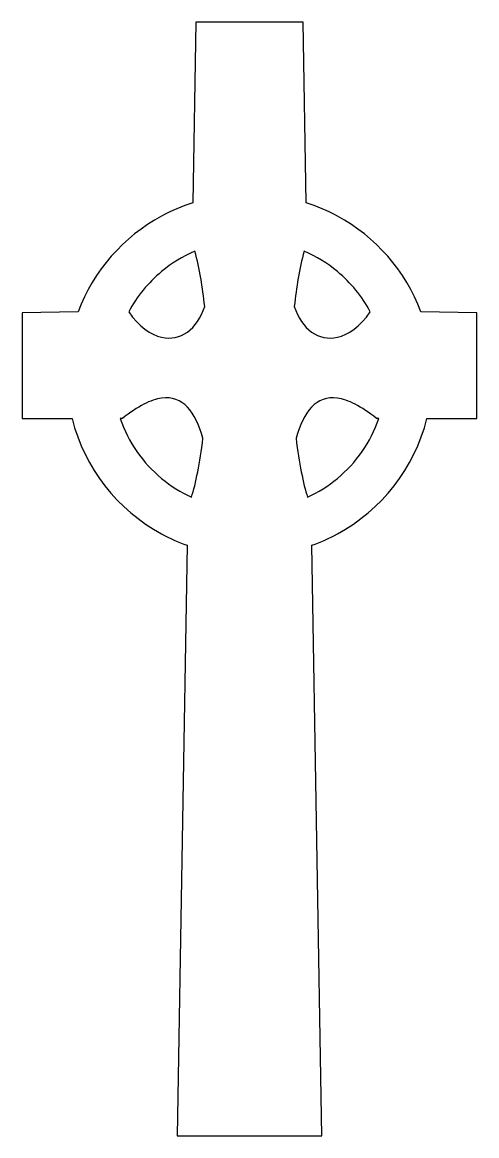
# Model space of a CAD drawing. Header units: centimetres. Extents: x -4 to 4, y -9.7 to 9.7.
import ezdxf

# ---------------------------------------------------------------- set-up
doc = ezdxf.new("R2010")
doc.units = ezdxf.units.CM
doc.header["$MEASUREMENT"] = 0
doc.layers.add('Camada 1', color=7, linetype='Continuous')

msp = doc.modelspace()

# ---------------------------------------------------------------- linework, layer by layer
at = {"layer": 'Camada 1'}
for points, knots in [([(-0.09309, -9.74865), (-0.09309, -9.74865), (-1.26858, -9.74865), (-1.26858, -9.74865), (-1.26858, -9.74865), (-1.26858, -9.74865), (-1.09324, 0.59177), (-1.09324, 0.59177), (-1.09324, 0.59177), (-1.24786, 0.64649), (-1.39701, 0.71303), (-1.53941, 0.79008), (-1.53941, 0.79008), (-2.31136, 1.20759), (-2.88982, 1.93681), (-3.10614, 2.80898), (-3.10614, 2.80898), (-3.10614, 2.80898), (-3.97839, 2.80898), (-3.97839, 2.80898), (-3.97839, 2.80898), (-3.97839, 2.80898), (-3.97839, 4.65953), (-3.97839, 4.65953), (-3.97839, 4.65953), (-3.97839, 4.65953), (-3.00033, 4.67768), (-3.00033, 4.67768), (-3.00033, 4.67768), (-2.73154, 5.39745), (-2.20801, 5.99298), (-1.53941, 6.35461), (-1.53941, 6.35461), (-1.366, 6.44838), (-1.18275, 6.52651), (-0.99175, 6.58681), (-0.99175, 6.58681), (-0.99175, 6.58681), (-0.93807, 9.74865), (-0.93807, 9.74865), (-0.93807, 9.74865), (-0.93807, 9.74865), (0.00001, 9.74865), (0.00001, 9.74865), (0.00001, 9.74865), (0.00001, 9.74865), (0.93807, 9.74865), (0.93807, 9.74865), (0.93807, 9.74865), (0.93807, 9.74865), (0.99173, 6.58677), (0.99173, 6.58677), (0.99173, 6.58677), (1.18273, 6.52647), (1.36601, 6.44837), (1.53939, 6.35457), (1.53939, 6.35457), (2.20799, 5.99296), (2.73152, 5.39741), (3.00031, 4.67764), (3.00031, 4.67764), (3.00031, 4.67764), (3.9784, 4.65949), (3.9784, 4.65949), (3.9784, 4.65949), (3.9784, 4.65949), (3.9784, 2.80894), (3.9784, 2.80894), (3.9784, 2.80894), (3.9784, 2.80894), (3.10612, 2.80895), (3.10612, 2.80895), (3.10612, 2.80895), (2.8898, 1.9368), (2.31134, 1.20759), (1.53939, 0.79005), (1.53939, 0.79005), (1.39699, 0.713), (1.24785, 0.64649), (1.09322, 0.59174), (1.09322, 0.59174), (1.09322, 0.59174), (1.26856, -9.74868), (1.26856, -9.74868), (1.26856, -9.74868), (1.26856, -9.74868), (0.09307, -9.74868), (0.09307, -9.74868), (0.09307, -9.74868), (0.09307, -9.74868), (-0.09309, -9.74868), (-0.09309, -9.74868), (-0.09309, -9.74868), (-0.09309, -9.74868), (-0.09309, -9.74865), (-0.09309, -9.74865)], [0, 0, 0, 0, 0.04, 0.04, 0.04, 0.04, 0.08, 0.08, 0.08, 0.08, 0.12, 0.12, 0.12, 0.12, 0.16, 0.16, 0.16, 0.16, 0.2, 0.2, 0.2, 0.2, 0.24, 0.24, 0.24, 0.24, 0.28, 0.28, 0.28, 0.28, 0.32, 0.32, 0.32, 0.32, 0.36, 0.36, 0.36, 0.36, 0.4, 0.4, 0.4, 0.4, 0.44, 0.44, 0.44, 0.44, 0.48, 0.48, 0.48, 0.48, 0.52, 0.52, 0.52, 0.52, 0.56, 0.56, 0.56, 0.56, 0.6, 0.6, 0.6, 0.6, 0.64, 0.64, 0.64, 0.64, 0.68, 0.68, 0.68, 0.68, 0.72, 0.72, 0.72, 0.72, 0.76, 0.76, 0.76, 0.76, 0.8, 0.8, 0.8, 0.8, 0.84, 0.84, 0.84, 0.84, 0.88, 0.88, 0.88, 0.88, 0.92, 0.92, 0.92, 0.92, 1, 1, 1, 1]), ([(-1.53939, 5.38295), (-1.36461, 5.52823), (-1.16823, 5.64843), (-0.95609, 5.73855), (-0.95609, 5.73855), (-0.87486, 5.43457), (-0.81938, 5.10741), (-0.78419, 4.77282), (-0.78419, 4.77282), (-0.91198, 4.37097), (-1.21168, 4.15915), (-1.53936, 4.23352), (-1.53936, 4.23352), (-1.73113, 4.27707), (-1.9325, 4.41841), (-2.11483, 4.67723), (-2.11483, 4.67723), (-1.97023, 4.94837), (-1.77407, 5.18808), (-1.53939, 5.38295), (-1.53939, 5.38295), (-1.53939, 5.38295), (-1.53939, 5.38295), (-1.53939, 5.38295)], [0, 0, 0, 0, 0.14285714, 0.14285714, 0.14285714, 0.14285714, 0.28571429, 0.28571429, 0.28571429, 0.28571429, 0.42857143, 0.42857143, 0.42857143, 0.42857143, 0.57142857, 0.57142857, 0.57142857, 0.57142857, 0.71428571, 0.71428571, 0.71428571, 0.71428571, 1, 1, 1, 1]), ([(1.53939, 5.38295), (1.77405, 5.18808), (1.97021, 4.94837), (2.11486, 4.67723), (2.11486, 4.67723), (1.93254, 4.41841), (1.73113, 4.2771), (1.53939, 4.23352), (1.53939, 4.23352), (1.21168, 4.15915), (0.91198, 4.37097), (0.78419, 4.77282), (0.78419, 4.77282), (0.81938, 5.10739), (0.87486, 5.43454), (0.95609, 5.73855), (0.95609, 5.73855), (1.16823, 5.6484), (1.36458, 5.52823), (1.53939, 5.38295)], [0, 0, 0, 0, 0.16666667, 0.16666667, 0.16666667, 0.16666667, 0.33333333, 0.33333333, 0.33333333, 0.33333333, 0.5, 0.5, 0.5, 0.5, 0.66666667, 0.66666667, 0.66666667, 0.66666667, 1, 1, 1, 1]), ([(-1.53939, 1.7617), (-1.86848, 2.03488), (-2.12184, 2.39596), (-2.26358, 2.80897), (-2.26358, 2.80897), (-2.26358, 2.80897), (-2.22526, 2.80898), (-2.22526, 2.80898), (-2.22526, 2.80898), (-1.95155, 3.02766), (-1.72599, 3.14034), (-1.53938, 3.16717), (-1.53938, 3.16717), (-1.16703, 3.22083), (-0.94986, 2.93272), (-0.81529, 2.46327), (-0.81529, 2.46327), (-0.86765, 2.03353), (-0.94009, 1.67172), (-1.01532, 1.43208), (-1.01532, 1.43208), (-1.20482, 1.51876), (-1.38093, 1.63015), (-1.53939, 1.7617), (-1.53939, 1.7617), (-1.53939, 1.7617), (-1.53939, 1.7617), (-1.53939, 1.7617)], [0, 0, 0, 0, 0.125, 0.125, 0.125, 0.125, 0.25, 0.25, 0.25, 0.25, 0.375, 0.375, 0.375, 0.375, 0.5, 0.5, 0.5, 0.5, 0.625, 0.625, 0.625, 0.625, 0.75, 0.75, 0.75, 0.75, 1, 1, 1, 1]), ([(1.53939, 1.7617), (1.3809, 1.63015), (1.2048, 1.51876), (1.0153, 1.43206), (1.0153, 1.43206), (0.94008, 1.67167), (0.86766, 2.03348), (0.81527, 2.46325), (0.81527, 2.46325), (0.94984, 2.9327), (1.16701, 3.22081), (1.53936, 3.16715), (1.53936, 3.16715), (1.72597, 3.14032), (1.9515, 3.02766), (2.22524, 2.80896), (2.22524, 2.80896), (2.22524, 2.80896), (2.26355, 2.80895), (2.26355, 2.80895), (2.26355, 2.80895), (2.12184, 2.39596), (1.86847, 2.03488), (1.53939, 1.7617), (1.53939, 1.7617), (1.53939, 1.7617), (1.53939, 1.7617), (1.53939, 1.7617)], [0, 0, 0, 0, 0.125, 0.125, 0.125, 0.125, 0.25, 0.25, 0.25, 0.25, 0.375, 0.375, 0.375, 0.375, 0.5, 0.5, 0.5, 0.5, 0.625, 0.625, 0.625, 0.625, 0.75, 0.75, 0.75, 0.75, 1, 1, 1, 1])]:
    msp.add_open_spline(points, degree=3, knots=knots, dxfattribs=at)

doc.saveas('drawing.dxf')
